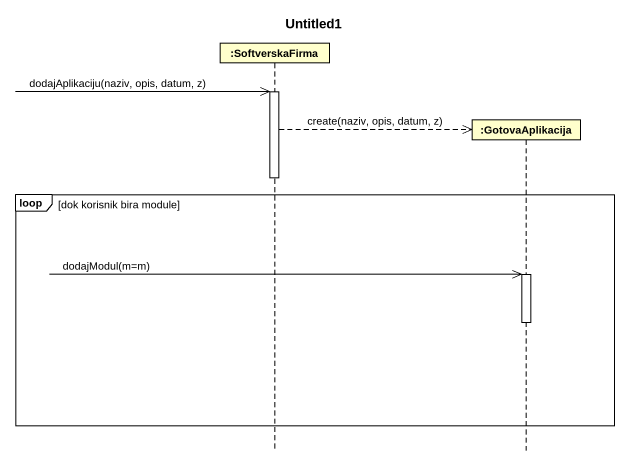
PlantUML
@startuml
title Untitled1
hide footbox
participant ":SoftverskaFirma" as SoftverskaFirma
participant ":GotovaAplikacija" as GotovaAplikacija

SoftverskaFirma ->> SoftverskaFirma : dodajAplikaciju(naziv, opis, datum, z)
activate SoftverskaFirma
SoftverskaFirma -->> GotovaAplikacija ** : create(naziv, opis, datum, z)
deactivate SoftverskaFirma
loop dok korisnik bira module
  GotovaAplikacija ->> GotovaAplikacija : dodajModul(m=m)
  activate GotovaAplikacija
  deactivate GotovaAplikacija
end
@enduml
